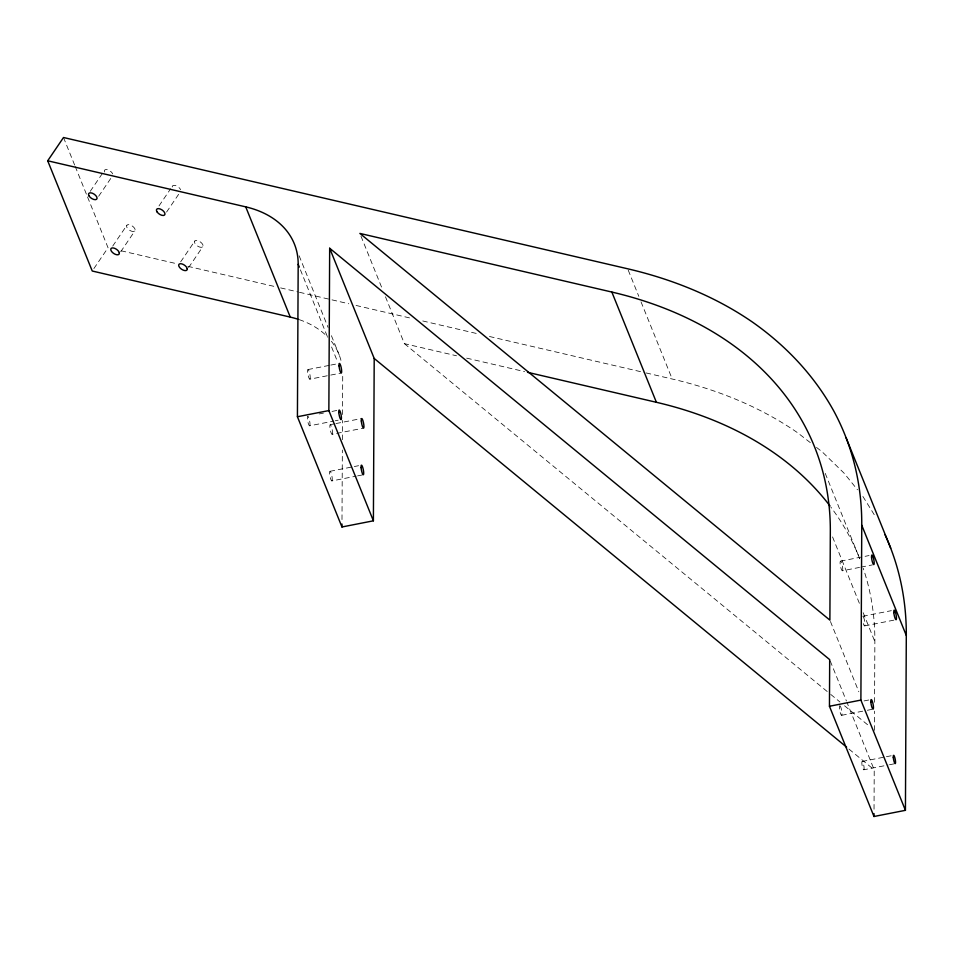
<?xml version="1.0" encoding="UTF-8"?>
<svg xmlns="http://www.w3.org/2000/svg" width="954" height="954" viewBox="0 0 954 954"><rect width="100%" height="100%" fill="white"/><g stroke="black" fill="none" stroke-linecap="round" stroke-linejoin="round"><path stroke-width="0.72" stroke-dasharray="4.77 3.58" d="M341.997 519.584L342.343 450.038M342.391 439.675L342.486 420.44M342.522 414.513L342.724 374.564M874.031 809.207L874.222 769.866L846.949 702.347M874.424 730.359L874.52 711.135M874.568 702.263L874.866 641.648A457.097 313.484 -22 0 0 863.239 568.298M90.26 191.313L102.746 172.948M98.656 196.262L111.141 177.897M93.897 268.563L108.052 247.742L87.458 196.762M112.727 246.072L126.882 225.251M120.717 251.749L134.872 230.928M159.008 205.897L170.659 188.749M166.568 212.074L179.054 193.698M180.676 261.837L194.831 241.016M188.594 267.585L202.749 246.764M307.975 369.556L329.404 365.358M330.835 365.072L339.409 363.391M309.835 379.179A4.901 0.966 78.9 0 0 309.263 371.845A4.901 0.966 78.9 0 0 307.605 372.084A4.901 0.966 78.9 0 0 309.835 379.179L341.27 373.014M319.173 413.941L323.454 413.106M332.028 411.424L339.171 410.017M309.609 425.806A4.901 0.966 78.9 0 0 309.036 418.472A4.901 0.966 78.9 0 0 307.379 418.699A4.901 0.966 78.9 0 0 309.609 425.806L333.9 421.048M335.319 420.762L338.181 420.201M330.239 424.673L334.532 423.838M335.951 423.552L361.673 418.508M332.111 434.297A4.901 0.966 78.9 0 0 331.539 426.963A4.901 0.966 78.9 0 0 329.881 427.189A4.901 0.966 78.9 0 0 332.111 434.297L363.546 428.131M330.012 471.3L352.873 466.816M354.304 466.542L358.585 465.695M331.873 480.923A4.901 0.966 78.9 0 0 331.3 473.589A4.901 0.966 78.9 0 0 329.643 473.816A4.901 0.966 78.9 0 0 331.873 480.923L356.164 476.153M357.595 475.879L363.307 474.758M840.498 561.155L869.07 555.55M842.358 570.778A4.901 0.966 78.9 0 0 841.786 563.444A4.901 0.966 78.9 0 0 840.128 563.671A4.901 0.966 78.9 0 0 842.358 570.778L859.506 567.415M860.937 567.129L872.361 564.899M862.762 616.272L891.346 610.667M864.634 625.896L894.637 620.005M864.062 700.928L871.205 699.532M841.643 715.309L865.922 710.551M867.353 710.277L873.077 709.156M862.166 761.447L885.026 756.975M886.457 756.689L893.6 755.294M863.775 769.783A4.245 0.835 78.9 0 0 863.287 763.438A4.245 0.835 78.9 0 0 861.856 763.629A4.245 0.835 78.9 0 0 863.775 769.783L888.067 765.025M889.498 764.738L895.21 763.617M121.11 250.783L176.216 263.602M187.819 266.309L274.835 286.558M280.631 287.905L298.042 291.948M299.484 292.294L348.794 303.766M356.045 305.447L412.605 318.612M422.765 320.973L479.325 334.138M489.474 336.5L644.654 372.609M646.108 372.942L672.212 379.012A489.772 335.891 -22 0 1 797.186 432.46L810.9 443.085M385.476 296.801L404.401 343.655L456.537 355.782M466.673 358.144L524.605 371.619M816.493 447.414L822.086 451.743L844.04 473.124L857.503 489.784M404.401 343.655L829.598 693.486M830.755 694.429L839.949 701.989M844.54 705.781L869.821 726.578M848.941 749.057L874.222 769.866M862.893 496.45L875.486 516.722M825.234 473.363L859.745 558.794A457.097 313.484 -22 0 0 830.898 507.158M832.556 536.923L859.84 604.442M863.179 612.706L874.866 641.648M830.445 621.507L858.838 691.781M830.242 661.003L846.389 700.963M628.233 270.161L638.81 296.348M641.028 301.858L672.212 379.012M360.982 236.175L382.137 288.537M299.139 255.791L328.093 327.449M331.432 335.713L339.219 355.007M300.415 269.839L327.687 337.358M331.587 347.006L337.704 362.162M63.513 137.507L74.65 165.066M75.211 166.449L86.897 195.379M331.384 341.27A109.758 75.271 -22 0 1 341.186 361.28M299.258 319.65A109.758 75.271 -22 0 1 327.842 337.191M104.535 172.018A4.901 2.492 34.2 0 1 107.277 169.669A4.901 2.492 34.2 0 1 112.679 173.914M172.233 187.008A4.901 2.492 34.2 0 1 175.727 185.625A4.901 2.492 34.2 0 1 180.592 189.727M863.37 616.844A4.901 0.966 78.9 0 1 865.028 624.381A4.901 0.966 78.9 0 1 863.334 623.606M840.057 705.817A4.901 0.966 78.9 0 1 842.024 713.151A4.901 0.966 78.9 0 1 840.45 713.365A4.901 0.966 78.9 0 1 839.556 705.888M135.122 229.568L134.812 228.721A4.901 2.492 34.2 0 0 129.684 224.822A4.901 2.492 34.2 0 0 126.632 226.599L126.942 227.457A4.901 2.492 34.2 0 0 132.069 231.357A4.901 2.492 34.2 0 0 135.122 229.568M203.035 245.44L202.749 244.594A4.901 2.492 34.2 0 0 197.681 240.647A4.901 2.492 34.2 0 0 194.533 242.34L194.819 243.187A4.901 2.492 34.2 0 0 199.899 247.134A4.901 2.492 34.2 0 0 203.035 245.44"/><path stroke-width="1.43" d="M297.421 416.743L298.185 264.33A109.758 75.271 -22 0 0 245.727 206.863L47.7 160.785L63.513 137.507L627.672 268.789A489.772 335.891 -22 0 1 752.646 322.225C785.857 345.551 814.358 375.626 833.939 411.293A489.772 335.891 -22 0 1 861.76 525.249L906.3 635.483L905.429 810.328L873.995 816.493L829.455 706.258L829.682 659.631L329.667 248.243L328.856 410.59L373.396 520.812L341.961 526.978L297.421 416.743L328.856 410.59M341.961 526.978L341.973 524.02M373.396 520.812L374.207 358.466L329.667 248.243M905.429 810.328L860.89 700.093L861.76 525.249M873.995 816.493L874.007 813.571M829.455 706.258L860.89 700.093M611.848 292.055L359.873 233.42L829.885 620.124L830.326 531.414A457.097 313.484 -22 0 0 611.848 292.055L656.388 402.29A457.097 313.484 -22 0 1 830.016 505.99M298.018 319.244A109.758 75.271 -22 0 0 290.266 317.098L92.24 271.019L47.7 160.785M527.502 372.298L656.388 402.29M374.207 358.466L846.639 747.161M846.162 437.946L890.702 548.18M298.185 264.33L299.294 267.084M245.727 206.863L290.266 317.098M885.014 534.669A489.772 335.891 -22 0 1 906.3 635.483M119.298 252.846L118.988 251.987A4.901 2.492 34.2 0 0 113.872 248.088A4.901 2.492 34.2 0 0 110.819 249.876L111.129 250.723A4.901 2.492 34.2 0 0 116.245 254.623A4.901 2.492 34.2 0 0 119.298 252.846M187.222 268.706L186.936 267.859A4.901 2.492 34.2 0 0 181.868 263.912A4.901 2.492 34.2 0 0 178.72 265.617L179.006 266.464A4.901 2.492 34.2 0 0 184.074 270.411A4.901 2.492 34.2 0 0 187.222 268.706M871.562 557.518A4.901 0.966 78.9 0 0 873.792 564.613A4.901 0.966 78.9 0 0 873.22 557.279A4.901 0.966 78.9 0 0 871.562 557.518M893.838 612.635A4.901 0.966 78.9 0 0 896.068 619.73A4.901 0.966 78.9 0 0 895.496 612.396A4.901 0.966 78.9 0 0 893.838 612.635M870.847 702.049A4.901 0.966 78.9 0 0 873.077 709.156A4.901 0.966 78.9 0 0 872.505 701.822A4.901 0.966 78.9 0 0 870.847 702.049M893.29 757.476A4.245 0.835 78.9 0 0 895.21 763.617A4.245 0.835 78.9 0 0 894.721 757.273A4.245 0.835 78.9 0 0 893.29 757.476M339.04 365.919A4.901 0.966 78.9 0 0 341.27 373.014A4.901 0.966 78.9 0 0 340.697 365.68A4.901 0.966 78.9 0 0 339.04 365.919M338.813 412.545A4.901 0.966 78.9 0 0 341.043 419.641A4.901 0.966 78.9 0 0 340.471 412.307A4.901 0.966 78.9 0 0 338.813 412.545M361.316 421.036A4.901 0.966 78.9 0 0 363.546 428.131A4.901 0.966 78.9 0 0 362.973 420.797A4.901 0.966 78.9 0 0 361.316 421.036M361.077 467.663A4.901 0.966 78.9 0 0 363.307 474.758A4.901 0.966 78.9 0 0 362.735 467.424A4.901 0.966 78.9 0 0 361.077 467.663M89.199 196.178A4.901 2.492 34.2 0 0 96.616 199.255A4.901 2.492 34.2 0 0 92.55 193.292A4.901 2.492 34.2 0 0 89.199 196.178M157.112 211.979A4.901 2.492 34.2 0 0 164.529 215.055A4.901 2.492 34.2 0 0 160.463 209.093A4.901 2.492 34.2 0 0 157.112 211.979"/></g></svg>
